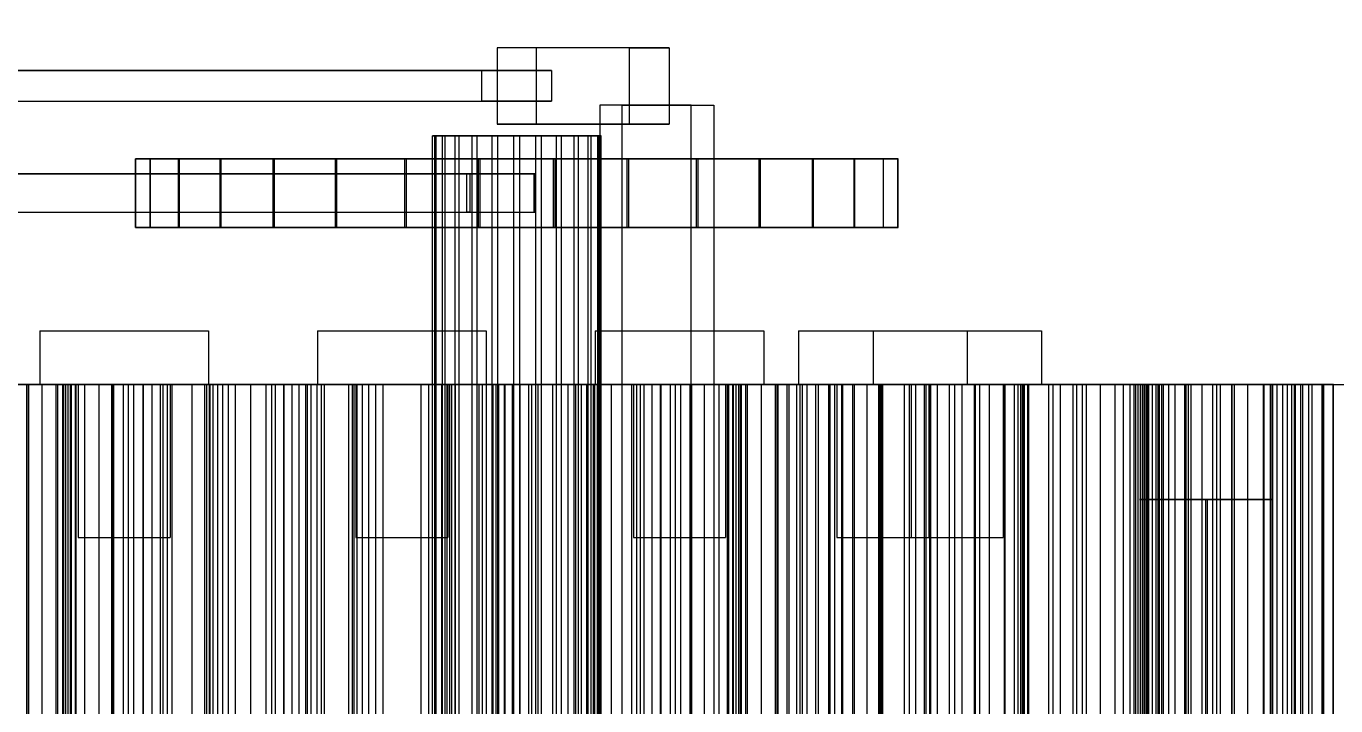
# Model space of a CAD drawing. Header units: millimetres. Extents: x -1970 to 59977, y -50268 to 6837.
# Drawn here: x 25230.1 to 25572, y -17333.9 to -17156.4 of the extents above; entities that cross this region are included whole.
import ezdxf

# ---------------------------------------------------------------- set-up
doc = ezdxf.new("R2010")
doc.units = ezdxf.units.MM
for name, color, linetype, lineweight in [('COTAS_P', 1, 'Continuous', 0), ('superior_briquetadora', 7, 'Continuous', 0), ('superior_C02', 7, 'Continuous', 0)]:
    doc.layers.add(name, color=color, linetype=linetype, lineweight=lineweight)
doc.dimstyles.new('R19_100', dxfattribs={"dimtxt": 250, "dimasz": 150, "dimexe": 150, "dimexo": 80, "dimgap": 100, "dimtad": 1, "dimtih": 1, "dimtoh": 1, "dimdsep": 46, "dimcen": 0.09, "dimadec": 0, "dimazin": 0, "dimtfac": 1, "dimtdec": 4, "dimtofl": 0, "dimtmove": 0, "dimatfit": 3, "dimfxl": 1, "dimtolj": 1, "dimtzin": 0, "dimarcsym": 0})

# ---------------------------------------------------------------- blocks, each defined once
blk = doc.blocks.new('*D25')
at = {"layer": 'COTAS_P', "color": 0, "lineweight": -2, "transparency": 16777216}
for p, q in [((25128.19, -17920), (25128.19, -16950)), ((27628.19, -17920), (27628.19, -16950)), ((25278.19, -17100), (27478.19, -17100))]:
    blk.add_line(p, q, dxfattribs=at)
at = {"layer": 'COTAS_P', "color": 0, "transparency": 16777216}
for points in [[(25278.19, -17075), (25278.19, -17125), (25128.19, -17100)], [(27478.19, -17075), (27478.19, -17125), (27628.19, -17100)]]:
    blk.add_solid(points, dxfattribs=at)
at = {"layer": 'Defpoints', "color": 0, "transparency": 16777216}
for p in [(27628.19, -17100), (25128.19, -18000), (27628.19, -18000)]:
    blk.add_point(p, dxfattribs=at)

msp = doc.modelspace()

# ---------------------------------------------------------------- linework, layer by layer
at = {"layer": 'superior_briquetadora'}
for p, q in [((25233.687, -17236), (25235.865, -17236)), ((25233.687, -17236), (25233.687, -17250)), ((25235.865, -17236), (25241.97, -17236)), ((25241.97, -17236), (25250.791, -17236)), ((25250.791, -17236), (25260.582, -17236)), ((25260.582, -17236), (25269.403, -17236)), ((25269.403, -17236), (25275.508, -17236)), ((25275.508, -17236), (25277.687, -17236)), ((25277.687, -17236), (25277.687, -17250)), ((25306.187, -17236), (25308.365, -17236)), ((25306.187, -17236), (25306.187, -17250)), ((25308.365, -17236), (25314.47, -17236)), ((25314.47, -17236), (25323.291, -17236)), ((25323.291, -17236), (25333.082, -17236)), ((25333.082, -17236), (25341.903, -17236)), ((25341.903, -17236), (25348.008, -17236)), ((25348.008, -17236), (25350.187, -17236)), ((25350.187, -17236), (25350.187, -17250)), ((25378.687, -17236), (25380.865, -17236)), ((25378.687, -17236), (25378.687, -17250)), ((25380.865, -17236), (25386.97, -17236)), ((25386.97, -17236), (25395.791, -17236)), ((25395.791, -17236), (25405.582, -17236)), ((25405.582, -17236), (25414.403, -17236)), ((25414.403, -17236), (25420.508, -17236)), ((25420.508, -17236), (25422.687, -17236)), ((25422.687, -17236), (25422.687, -17250)), ((25431.76, -17236), (25433.939, -17236)), ((25431.76, -17236), (25431.76, -17250)), ((25433.939, -17236), (25440.043, -17236)), ((25440.043, -17236), (25448.865, -17236)), ((25448.865, -17236), (25458.656, -17236)), ((25451.187, -17236), (25453.365, -17236)), ((25451.187, -17236), (25451.187, -17250)), ((25453.365, -17236), (25459.47, -17236)), ((25458.656, -17236), (25467.477, -17236)), ((25459.47, -17236), (25468.291, -17236)), ((25467.477, -17236), (25473.582, -17236)), ((25468.291, -17236), (25478.082, -17236)), ((25473.582, -17236), (25475.76, -17236)), ((25475.76, -17236), (25475.76, -17250)), ((25478.082, -17236), (25486.903, -17236)), ((25486.903, -17236), (25493.008, -17236)), ((25493.008, -17236), (25495.187, -17236)), ((25495.187, -17236), (25495.187, -17250)), ((25224.204, -17250), (25238.392, -17250)), ((25230.687, -17250), (25227.12, -17250)), ((25230.022, -17250), (25239.576, -17250)), ((25230.187, -17250), (25230.187, -17480)), ((25232.07, -17250), (25230.187, -17250)), ((25230.687, -17250), (25232.56, -17250)), ((25230.687, -17250), (25230.687, -17800)), ((25234.297, -17250), (25230.687, -17250)), ((25230.687, -17450), (25230.687, -17250)), ((25237.646, -17250), (25232.07, -17250)), ((25232.56, -17250), (25238.108, -17250)), ((25233.687, -17250), (25235.865, -17250)), ((25237.95, -17250), (25234.297, -17250)), ((25234.297, -17450), (25234.297, -17250)), ((25235.865, -17250), (25241.97, -17250)), ((25246.703, -17250), (25237.646, -17250)), ((25241.643, -17250), (25237.95, -17250)), ((25237.95, -17450), (25237.95, -17250)), ((25238.108, -17250), (25247.118, -17250)), ((25238.392, -17250), (25252.471, -17250)), ((25238.392, -17450), (25238.392, -17250)), ((25239.576, -17250), (25239.576, -17450)), ((25239.576, -17250), (25239.603, -17250)), ((25239.603, -17250), (25239.603, -17450)), ((25239.603, -17250), (25239.869, -17250)), ((25239.869, -17250), (25239.869, -17450)), ((25239.869, -17250), (25240.344, -17250)), ((25240.344, -17250), (25240.344, -17450)), ((25240.344, -17250), (25241.012, -17250)), ((25241.012, -17250), (25241.012, -17450)), ((25241.012, -17250), (25241.861, -17250)), ((25245.376, -17250), (25241.643, -17250)), ((25241.643, -17450), (25241.643, -17250)), ((25241.861, -17250), (25241.861, -17450)), ((25241.861, -17250), (25242.882, -17250)), ((25241.97, -17250), (25250.791, -17250)), ((25242.882, -17250), (25242.882, -17450)), ((25242.882, -17250), (25252.554, -17250)), ((25243.187, -17480), (25243.187, -17250)), ((25244.424, -17250), (25243.187, -17250)), ((25243.687, -17250), (25244.875, -17250)), ((25243.687, -17250), (25243.687, -17290)), ((25247.893, -17250), (25244.424, -17250)), ((25244.875, -17250), (25248.205, -17250)), ((25249.146, -17250), (25245.376, -17250)), ((25245.376, -17450), (25245.376, -17250)), ((25258.89, -17250), (25246.703, -17250)), ((25247.118, -17250), (25259.244, -17250)), ((25252.905, -17250), (25247.893, -17250)), ((25248.205, -17250), (25253.016, -17250)), ((25252.951, -17250), (25249.146, -17250)), ((25249.146, -17450), (25249.146, -17250)), ((25250.791, -17250), (25260.582, -17250)), ((25252.471, -17250), (25265.899, -17250)), ((25252.471, -17450), (25252.471, -17250)), ((25252.554, -17250), (25252.554, -17450)), ((25252.554, -17250), (25255.414, -17250)), ((25258.468, -17250), (25252.905, -17250)), ((25256.791, -17250), (25252.951, -17250)), ((25252.951, -17450), (25252.951, -17250)), ((25253.016, -17250), (25258.357, -17250)), ((25255.414, -17250), (25255.414, -17450)), ((25255.414, -17250), (25258.106, -17250)), ((25260.663, -17250), (25256.791, -17250)), ((25256.791, -17450), (25256.791, -17250)), ((25258.106, -17250), (25258.106, -17450)), ((25258.106, -17250), (25260.619, -17250)), ((25258.357, -17250), (25263.168, -17250)), ((25263.48, -17250), (25258.468, -17250)), ((25273.741, -17250), (25258.89, -17250)), ((25259.244, -17250), (25274.018, -17250)), ((25260.582, -17250), (25269.403, -17250)), ((25260.619, -17250), (25260.619, -17450)), ((25260.619, -17250), (25262.94, -17250)), ((25273.449, -17250), (25260.663, -17250)), ((25260.663, -17450), (25260.663, -17250)), ((25262.94, -17250), (25262.94, -17450)), ((25262.94, -17250), (25265.05, -17250)), ((25263.168, -17250), (25266.498, -17250)), ((25266.949, -17250), (25263.48, -17250)), ((25265.05, -17250), (25265.05, -17450)), ((25265.05, -17250), (25266.92, -17250)), ((25265.899, -17250), (25278.162, -17250)), ((25265.899, -17450), (25265.899, -17250)), ((25266.498, -17250), (25267.687, -17250)), ((25266.92, -17250), (25266.92, -17450)), ((25266.92, -17250), (25276.663, -17250)), ((25268.187, -17250), (25266.949, -17250)), ((25267.687, -17250), (25267.687, -17290)), ((25268.187, -17480), (25268.187, -17250)), ((25269.403, -17250), (25275.508, -17250)), ((25284.78, -17250), (25273.449, -17250)), ((25273.449, -17450), (25273.449, -17250)), ((25290.684, -17250), (25273.741, -17250)), ((25274.018, -17250), (25290.875, -17250)), ((25275.508, -17250), (25277.687, -17250)), ((25276.663, -17250), (25276.663, -17450)), ((25276.663, -17250), (25277.163, -17250)), ((25277.163, -17250), (25277.163, -17450)), ((25277.163, -17250), (25277.905, -17250)), ((25277.905, -17250), (25277.905, -17450)), ((25277.905, -17250), (25278.86, -17250)), ((25278.162, -17250), (25288.788, -17250)), ((25278.162, -17450), (25278.162, -17250)), ((25278.86, -17250), (25278.86, -17450)), ((25278.86, -17250), (25280.01, -17250)), ((25280.01, -17250), (25280.01, -17450)), ((25280.01, -17250), (25281.344, -17250)), ((25281.344, -17250), (25281.344, -17450)), ((25281.344, -17250), (25282.85, -17250)), ((25282.85, -17250), (25282.85, -17450)), ((25282.85, -17250), (25292.664, -17250)), ((25294.219, -17250), (25284.78, -17250)), ((25284.78, -17450), (25284.78, -17250)), ((25288.788, -17250), (25297.368, -17250)), ((25288.788, -17450), (25288.788, -17250)), ((25309.068, -17250), (25290.684, -17250)), ((25290.875, -17250), (25309.165, -17250)), ((25292.664, -17250), (25292.664, -17450)), ((25292.664, -17250), (25295.096, -17250)), ((25301.403, -17250), (25294.219, -17250)), ((25294.219, -17450), (25294.219, -17250)), ((25295.096, -17250), (25295.096, -17450)), ((25295.096, -17250), (25297.355, -17250)), ((25297.355, -17250), (25297.355, -17450)), ((25297.355, -17250), (25299.432, -17250)), ((25297.368, -17250), (25303.572, -17250)), ((25297.368, -17450), (25297.368, -17250)), ((25299.432, -17250), (25299.432, -17450)), ((25299.432, -17250), (25301.314, -17250)), ((25301.314, -17250), (25301.314, -17450)), ((25301.314, -17250), (25302.983, -17250)), ((25306.057, -17250), (25301.403, -17250)), ((25301.403, -17450), (25301.403, -17250)), ((25302.983, -17250), (25302.983, -17450)), ((25302.983, -17250), (25304.409, -17250)), ((25303.572, -17250), (25307.163, -17250)), ((25303.572, -17450), (25303.572, -17250)), ((25304.409, -17250), (25304.409, -17450)), ((25304.409, -17250), (25314.246, -17250)), ((25308.002, -17250), (25306.057, -17250)), ((25306.057, -17450), (25306.057, -17250)), ((25306.187, -17250), (25308.365, -17250)), ((25307.163, -17250), (25308.002, -17250)), ((25307.163, -17450), (25307.163, -17250)), ((25308.002, -17450), (25308.002, -17250)), ((25308.365, -17250), (25314.47, -17250)), ((25328.187, -17250), (25309.068, -17250)), ((25309.165, -17250), (25328.187, -17250)), ((25314.246, -17250), (25314.246, -17450)), ((25314.246, -17250), (25315.214, -17250)), ((25314.47, -17250), (25323.291, -17250)), ((25315.214, -17250), (25315.214, -17450)), ((25315.214, -17250), (25316.425, -17250)), ((25315.687, -17480), (25315.687, -17250)), ((25316.924, -17250), (25315.687, -17250)), ((25316.187, -17250), (25317.375, -17250)), ((25316.187, -17250), (25316.187, -17290)), ((25316.425, -17250), (25316.425, -17450)), ((25316.425, -17250), (25317.851, -17250)), ((25320.393, -17250), (25316.924, -17250)), ((25317.375, -17250), (25320.705, -17250)), ((25317.851, -17250), (25317.851, -17450)), ((25317.851, -17250), (25319.472, -17250)), ((25319.472, -17250), (25319.472, -17450)), ((25319.472, -17250), (25321.277, -17250)), ((25325.405, -17250), (25320.393, -17250)), ((25320.705, -17250), (25325.516, -17250)), ((25321.277, -17250), (25321.277, -17450)), ((25321.277, -17250), (25323.256, -17250)), ((25323.256, -17250), (25323.256, -17450)), ((25323.256, -17250), (25333.117, -17250)), ((25323.291, -17250), (25333.082, -17250)), ((25330.968, -17250), (25325.405, -17250)), ((25325.516, -17250), (25330.857, -17250)), ((25328.187, -17250), (25347.208, -17250)), ((25347.305, -17250), (25328.187, -17250)), ((25330.857, -17250), (25335.668, -17250)), ((25335.98, -17250), (25330.968, -17250)), ((25333.082, -17250), (25341.903, -17250)), ((25333.117, -17250), (25333.117, -17450)), ((25333.117, -17250), (25335.096, -17250)), ((25335.096, -17250), (25335.096, -17450)), ((25335.096, -17250), (25336.901, -17250)), ((25335.668, -17250), (25338.998, -17250)), ((25339.449, -17250), (25335.98, -17250)), ((25336.901, -17250), (25336.901, -17450)), ((25336.901, -17250), (25338.523, -17250)), ((25338.523, -17250), (25338.523, -17450)), ((25338.523, -17250), (25339.948, -17250)), ((25338.998, -17250), (25340.187, -17250)), ((25340.687, -17250), (25339.449, -17250)), ((25339.948, -17250), (25339.948, -17450)), ((25339.948, -17250), (25341.159, -17250)), ((25340.187, -17250), (25340.187, -17290)), ((25340.687, -17480), (25340.687, -17250)), ((25341.159, -17250), (25341.159, -17450)), ((25341.159, -17250), (25342.127, -17250)), ((25341.903, -17250), (25348.008, -17250)), ((25342.127, -17250), (25342.127, -17450)), ((25342.127, -17250), (25351.964, -17250)), ((25347.208, -17250), (25365.498, -17250)), ((25365.69, -17250), (25347.305, -17250)), ((25348.008, -17250), (25350.187, -17250)), ((25348.371, -17250), (25349.21, -17250)), ((25350.316, -17250), (25348.371, -17250)), ((25348.371, -17450), (25348.371, -17250)), ((25349.21, -17250), (25352.801, -17250)), ((25349.21, -17450), (25349.21, -17250)), ((25354.97, -17250), (25350.316, -17250)), ((25350.316, -17450), (25350.316, -17250)), ((25351.964, -17250), (25351.964, -17450)), ((25351.964, -17250), (25353.39, -17250)), ((25352.801, -17250), (25359.005, -17250)), ((25352.801, -17450), (25352.801, -17250)), ((25353.39, -17250), (25353.39, -17450)), ((25353.39, -17250), (25355.059, -17250)), ((25362.154, -17250), (25354.97, -17250)), ((25354.97, -17450), (25354.97, -17250)), ((25355.059, -17250), (25355.059, -17450)), ((25355.059, -17250), (25356.941, -17250)), ((25356.941, -17250), (25356.941, -17450)), ((25356.941, -17250), (25359.018, -17250)), ((25359.005, -17250), (25367.585, -17250)), ((25359.005, -17450), (25359.005, -17250)), ((25359.018, -17250), (25359.018, -17450)), ((25359.018, -17250), (25361.277, -17250)), ((25361.277, -17250), (25361.277, -17450)), ((25361.277, -17250), (25363.709, -17250)), ((25371.593, -17250), (25362.154, -17250)), ((25362.154, -17450), (25362.154, -17250)), ((25363.709, -17250), (25363.709, -17450)), ((25363.709, -17250), (25373.523, -17250)), ((25365.498, -17250), (25382.355, -17250)), ((25382.632, -17250), (25365.69, -17250)), ((25367.585, -17250), (25378.211, -17250)), ((25367.585, -17450), (25367.585, -17250)), ((25382.924, -17250), (25371.593, -17250)), ((25371.593, -17450), (25371.593, -17250)), ((25373.523, -17250), (25373.523, -17450)), ((25373.523, -17250), (25375.03, -17250)), ((25375.03, -17250), (25375.03, -17450)), ((25375.03, -17250), (25376.363, -17250)), ((25376.363, -17250), (25376.363, -17450)), ((25376.363, -17250), (25377.513, -17250)), ((25377.513, -17250), (25377.513, -17450)), ((25377.513, -17250), (25378.468, -17250)), ((25378.211, -17250), (25390.474, -17250)), ((25378.211, -17450), (25378.211, -17250)), ((25378.468, -17250), (25378.468, -17450)), ((25378.468, -17250), (25379.21, -17250)), ((25378.687, -17250), (25380.865, -17250)), ((25379.21, -17250), (25379.21, -17450)), ((25379.21, -17250), (25379.71, -17250)), ((25379.71, -17250), (25379.71, -17450)), ((25379.71, -17250), (25389.453, -17250)), ((25380.865, -17250), (25386.97, -17250)), ((25382.355, -17250), (25397.129, -17250)), ((25397.483, -17250), (25382.632, -17250)), ((25395.71, -17250), (25382.924, -17250)), ((25382.924, -17450), (25382.924, -17250)), ((25386.97, -17250), (25395.791, -17250)), ((25388.187, -17480), (25388.187, -17250)), ((25389.424, -17250), (25388.187, -17250)), ((25388.687, -17250), (25389.875, -17250)), ((25388.687, -17250), (25388.687, -17290)), ((25392.893, -17250), (25389.424, -17250)), ((25389.453, -17250), (25389.453, -17450)), ((25389.453, -17250), (25391.323, -17250)), ((25389.875, -17250), (25393.205, -17250)), ((25390.474, -17250), (25403.903, -17250)), ((25390.474, -17450), (25390.474, -17250)), ((25391.323, -17250), (25391.323, -17450)), ((25391.323, -17250), (25393.434, -17250)), ((25397.905, -17250), (25392.893, -17250)), ((25393.205, -17250), (25398.016, -17250)), ((25393.434, -17250), (25393.434, -17450)), ((25393.434, -17250), (25395.754, -17250)), ((25399.582, -17250), (25395.71, -17250)), ((25395.71, -17450), (25395.71, -17250)), ((25395.754, -17250), (25395.754, -17450)), ((25395.754, -17250), (25398.267, -17250)), ((25395.791, -17250), (25405.582, -17250)), ((25397.129, -17250), (25409.255, -17250)), ((25409.671, -17250), (25397.483, -17250)), ((25403.468, -17250), (25397.905, -17250)), ((25398.016, -17250), (25403.357, -17250)), ((25398.267, -17250), (25398.267, -17450)), ((25398.267, -17250), (25400.959, -17250)), ((25403.422, -17250), (25399.582, -17250)), ((25399.582, -17450), (25399.582, -17250)), ((25400.959, -17250), (25400.959, -17450)), ((25400.959, -17250), (25403.82, -17250)), ((25403.357, -17250), (25408.168, -17250)), ((25407.228, -17250), (25403.422, -17250)), ((25403.422, -17450), (25403.422, -17250)), ((25408.48, -17250), (25403.468, -17250)), ((25403.82, -17250), (25403.82, -17450)), ((25403.82, -17250), (25413.492, -17250)), ((25403.903, -17250), (25417.981, -17250)), ((25403.903, -17450), (25403.903, -17250)), ((25405.582, -17250), (25414.403, -17250)), ((25410.997, -17250), (25407.228, -17250)), ((25407.228, -17450), (25407.228, -17250)), ((25408.168, -17250), (25411.498, -17250)), ((25411.949, -17250), (25408.48, -17250)), ((25409.255, -17250), (25418.265, -17250)), ((25418.727, -17250), (25409.671, -17250)), ((25414.73, -17250), (25410.997, -17250)), ((25410.997, -17450), (25410.997, -17250)), ((25411.498, -17250), (25412.687, -17250)), ((25413.187, -17250), (25411.949, -17250)), ((25412.687, -17250), (25412.687, -17290)), ((25413.187, -17480), (25413.187, -17250)), ((25413.492, -17250), (25413.492, -17450)), ((25413.492, -17250), (25414.512, -17250)), ((25414.403, -17250), (25420.508, -17250)), ((25414.512, -17250), (25414.512, -17450)), ((25414.512, -17250), (25415.361, -17250)), ((25418.424, -17250), (25414.73, -17250)), ((25414.73, -17450), (25414.73, -17250)), ((25415.361, -17250), (25415.361, -17450)), ((25415.361, -17250), (25416.029, -17250)), ((25416.029, -17250), (25416.029, -17450)), ((25416.029, -17250), (25416.505, -17250)), ((25416.505, -17250), (25416.505, -17450)), ((25416.505, -17250), (25416.77, -17250)), ((25416.77, -17250), (25416.77, -17450)), ((25416.77, -17250), (25416.797, -17250)), ((25416.797, -17250), (25416.797, -17450)), ((25416.797, -17250), (25426.351, -17250)), ((25417.981, -17250), (25432.169, -17250)), ((25417.981, -17450), (25417.981, -17250)), ((25418.265, -17250), (25423.813, -17250)), ((25422.076, -17250), (25418.424, -17250)), ((25418.424, -17450), (25418.424, -17250)), ((25424.304, -17250), (25418.727, -17250)), ((25420.508, -17250), (25422.687, -17250)), ((25425.687, -17250), (25422.076, -17250)), ((25422.076, -17450), (25422.076, -17250)), ((25423.813, -17250), (25425.687, -17250)), ((25426.187, -17250), (25424.304, -17250)), ((25425.687, -17250), (25425.687, -17800)), ((25429.253, -17250), (25425.687, -17250)), ((25425.687, -17450), (25425.687, -17250)), ((25426.187, -17250), (25426.187, -17480)), ((25426.351, -17250), (25426.351, -17450)), ((25426.351, -17250), (25428.649, -17250)), ((25428.649, -17250), (25428.649, -17450)), ((25428.649, -17250), (25431.18, -17250)), ((25432.774, -17250), (25429.253, -17250)), ((25429.253, -17450), (25429.253, -17250)), ((25431.18, -17250), (25431.18, -17450)), ((25431.18, -17250), (25433.917, -17250)), ((25431.76, -17250), (25433.939, -17250)), ((25432.169, -17250), (25445.92, -17250)), ((25432.169, -17450), (25432.169, -17250)), ((25436.247, -17250), (25432.774, -17250)), ((25432.774, -17450), (25432.774, -17250)), ((25433.917, -17250), (25433.917, -17450)), ((25433.917, -17250), (25436.841, -17250)), ((25433.939, -17250), (25440.043, -17250)), ((25439.672, -17250), (25436.247, -17250)), ((25436.247, -17450), (25436.247, -17250)), ((25436.841, -17250), (25436.841, -17450)), ((25436.841, -17250), (25439.939, -17250)), ((25443.046, -17250), (25439.672, -17250)), ((25439.672, -17450), (25439.672, -17250)), ((25439.939, -17250), (25439.939, -17450)), ((25439.939, -17250), (25443.202, -17250)), ((25440.043, -17250), (25448.865, -17250)), ((25441.26, -17480), (25441.26, -17250)), ((25442.498, -17250), (25441.26, -17250)), ((25441.76, -17250), (25442.949, -17250)), ((25441.76, -17250), (25441.76, -17290)), ((25445.967, -17250), (25442.498, -17250)), ((25442.949, -17250), (25446.278, -17250)), ((25446.368, -17250), (25443.046, -17250)), ((25443.046, -17450), (25443.046, -17250)), ((25443.202, -17250), (25443.202, -17450)), ((25443.202, -17250), (25452.639, -17250)), ((25445.92, -17250), (25452.671, -17250)), ((25445.92, -17450), (25445.92, -17250)), ((25450.979, -17250), (25445.967, -17250)), ((25446.278, -17250), (25451.09, -17250)), ((25449.638, -17250), (25446.368, -17250)), ((25446.368, -17450), (25446.368, -17250)), ((25448.865, -17250), (25458.656, -17250)), ((25452.852, -17250), (25449.638, -17250)), ((25449.638, -17450), (25449.638, -17250)), ((25456.542, -17250), (25450.979, -17250)), ((25451.09, -17250), (25456.431, -17250)), ((25451.187, -17250), (25453.365, -17250)), ((25452.639, -17250), (25452.639, -17450)), ((25452.639, -17250), (25453.163, -17250)), ((25452.671, -17250), (25459.366, -17250)), ((25452.671, -17450), (25452.671, -17250)), ((25464.618, -17250), (25452.852, -17250)), ((25452.852, -17450), (25452.852, -17250)), ((25453.031, -17250), (25453.031, -17450)), ((25453.477, -17250), (25453.031, -17250)), ((25453.031, -17250), (25462.305, -17250)), ((25453.163, -17250), (25453.163, -17450)), ((25453.163, -17250), (25453.519, -17250)), ((25453.365, -17250), (25459.47, -17250)), ((25453.477, -17250), (25453.477, -17450)), ((25453.69, -17250), (25453.477, -17250)), ((25453.519, -17250), (25453.519, -17450)), ((25453.519, -17250), (25453.699, -17250)), ((25453.69, -17250), (25453.69, -17450)), ((25453.699, -17250), (25453.699, -17450)), ((25456.431, -17250), (25461.242, -17250)), ((25461.554, -17250), (25456.542, -17250)), ((25458.656, -17250), (25467.477, -17250)), ((25459.366, -17250), (25466.002, -17250)), ((25459.366, -17450), (25459.366, -17250)), ((25459.47, -17250), (25468.291, -17250)), ((25460.687, -17480), (25460.687, -17250)), ((25461.924, -17250), (25460.687, -17250)), ((25461.187, -17250), (25462.375, -17250)), ((25461.187, -17250), (25461.187, -17290)), ((25461.242, -17250), (25464.572, -17250)), ((25465.022, -17250), (25461.554, -17250)), ((25465.393, -17250), (25461.924, -17250)), ((25462.305, -17250), (25462.305, -17450)), ((25462.305, -17250), (25465.007, -17250)), ((25462.375, -17250), (25465.705, -17250)), ((25464.572, -17250), (25465.76, -17250)), ((25477.714, -17250), (25464.618, -17250)), ((25464.618, -17450), (25464.618, -17250)), ((25465.007, -17250), (25465.007, -17450)), ((25465.007, -17250), (25467.935, -17250)), ((25466.26, -17250), (25465.022, -17250)), ((25470.405, -17250), (25465.393, -17250)), ((25465.705, -17250), (25470.516, -17250)), ((25465.76, -17250), (25465.76, -17290)), ((25466.002, -17250), (25472.575, -17250)), ((25466.002, -17450), (25466.002, -17250)), ((25466.26, -17480), (25466.26, -17250)), ((25467.477, -17250), (25473.582, -17250)), ((25467.935, -17250), (25467.935, -17450)), ((25467.935, -17250), (25471.061, -17250)), ((25468.291, -17250), (25478.082, -17250)), ((25475.968, -17250), (25470.405, -17250)), ((25470.516, -17250), (25475.857, -17250)), ((25471.061, -17250), (25471.061, -17450)), ((25471.061, -17250), (25474.369, -17250)), ((25472.575, -17250), (25479.083, -17250)), ((25472.575, -17450), (25472.575, -17250)), ((25473.582, -17250), (25475.76, -17250)), ((25474.369, -17250), (25474.369, -17450)), ((25474.369, -17250), (25477.844, -17250)), ((25475.857, -17250), (25480.668, -17250)), ((25480.98, -17250), (25475.968, -17250)), ((25491.636, -17250), (25477.714, -17250)), ((25477.714, -17450), (25477.714, -17250)), ((25477.844, -17250), (25477.844, -17450)), ((25477.844, -17250), (25481.477, -17250)), ((25478.082, -17250), (25486.903, -17250)), ((25479.083, -17250), (25485.523, -17250)), ((25479.083, -17450), (25479.083, -17250)), ((25480.668, -17250), (25483.998, -17250)), ((25484.449, -17250), (25480.98, -17250)), ((25481.477, -17250), (25481.477, -17450)), ((25481.477, -17250), (25490.588, -17250)), ((25483.998, -17250), (25485.187, -17250)), ((25485.687, -17250), (25484.449, -17250)), ((25485.187, -17250), (25485.187, -17290)), ((25485.523, -17250), (25491.892, -17250)), ((25485.523, -17450), (25485.523, -17250)), ((25485.687, -17480), (25485.687, -17250)), ((25486.903, -17250), (25493.008, -17250)), ((25488.063, -17250), (25488.063, -17450)), ((25488.977, -17250), (25488.063, -17250)), ((25488.063, -17250), (25496.966, -17250)), ((25488.977, -17250), (25488.977, -17450)), ((25489.667, -17250), (25488.977, -17250)), ((25489.667, -17250), (25489.667, -17450)), ((25490.16, -17250), (25489.667, -17250)), ((25490.16, -17250), (25490.16, -17450)), ((25490.471, -17250), (25490.16, -17250)), ((25490.471, -17250), (25490.471, -17450)), ((25490.611, -17250), (25490.471, -17250)), ((25490.588, -17250), (25490.588, -17450)), ((25490.588, -17250), (25490.611, -17250)), ((25490.611, -17250), (25490.611, -17450)), ((25505.848, -17250), (25491.636, -17250)), ((25491.636, -17450), (25491.636, -17250)), ((25491.892, -17250), (25498.187, -17250)), ((25491.892, -17450), (25491.892, -17250)), ((25493.008, -17250), (25495.187, -17250)), ((25496.966, -17250), (25496.966, -17450)), ((25496.966, -17250), (25500.047, -17250)), ((25498.187, -17250), (25504.405, -17250)), ((25498.187, -17450), (25498.187, -17250)), ((25500.047, -17250), (25500.047, -17450)), ((25500.047, -17250), (25503.343, -17250)), ((25503.343, -17250), (25503.343, -17450)), ((25503.343, -17250), (25506.83, -17250)), ((25504.405, -17250), (25510.543, -17250)), ((25504.405, -17450), (25504.405, -17250)), ((25519.805, -17250), (25505.848, -17250)), ((25505.848, -17450), (25505.848, -17250)), ((25506.83, -17250), (25506.83, -17450)), ((25506.83, -17250), (25510.489, -17250)), ((25510.489, -17250), (25510.489, -17450)), ((25510.489, -17250), (25514.307, -17250)), ((25510.543, -17250), (25516.6, -17250)), ((25510.543, -17450), (25510.543, -17250)), ((25514.307, -17250), (25514.307, -17450)), ((25514.307, -17250), (25518.275, -17250)), ((25516.6, -17250), (25522.571, -17250)), ((25516.6, -17450), (25516.6, -17250)), ((25518.275, -17250), (25518.275, -17450)), ((25518.275, -17250), (25526.972, -17250)), ((25519.356, -17250), (25521.121, -17250)), ((25520.376, -17250), (25519.356, -17250)), ((25519.356, -17450), (25519.356, -17250)), ((25532.97, -17250), (25519.805, -17250)), ((25519.805, -17450), (25519.805, -17250)), ((25521.033, -17250), (25520.376, -17250)), ((25520.376, -17450), (25520.376, -17250)), ((25521.604, -17250), (25521.033, -17250)), ((25521.033, -17450), (25521.033, -17250)), ((25521.121, -17250), (25525.603, -17250)), ((25521.121, -17450), (25521.121, -17250)), ((25521.555, -17250), (25521.555, -17450)), ((25522.928, -17250), (25521.555, -17250)), ((25521.555, -17250), (25530.003, -17250)), ((25522.087, -17250), (25521.604, -17250)), ((25521.604, -17450), (25521.604, -17250)), ((25522.483, -17250), (25522.087, -17250)), ((25522.087, -17450), (25522.087, -17250)), ((25522.79, -17250), (25522.483, -17250)), ((25522.483, -17450), (25522.483, -17250)), ((25522.571, -17250), (25528.454, -17250)), ((25522.571, -17450), (25522.571, -17250)), ((25523.01, -17250), (25522.79, -17250)), ((25522.79, -17450), (25522.79, -17250)), ((25522.928, -17250), (25522.928, -17450)), ((25524.089, -17250), (25522.928, -17250)), ((25523.143, -17250), (25523.01, -17250)), ((25523.01, -17450), (25523.01, -17250)), ((25523.187, -17250), (25523.143, -17250)), ((25523.143, -17450), (25523.143, -17250)), ((25523.187, -17450), (25523.187, -17250)), ((25524.089, -17250), (25524.089, -17450)), ((25525.061, -17250), (25524.089, -17250)), ((25525.061, -17250), (25525.061, -17450)), ((25525.859, -17250), (25525.061, -17250)), ((25525.603, -17250), (25532.631, -17250)), ((25525.603, -17450), (25525.603, -17250)), ((25525.859, -17250), (25525.859, -17450)), ((25526.494, -17250), (25525.859, -17250)), ((25526.494, -17250), (25526.494, -17450)), ((25526.972, -17250), (25526.494, -17250)), ((25526.972, -17250), (25526.972, -17450)), ((25528.454, -17250), (25534.247, -17250)), ((25528.454, -17450), (25528.454, -17250)), ((25530.003, -17250), (25530.003, -17450)), ((25530.003, -17250), (25533.432, -17250)), ((25532.631, -17250), (25541.934, -17250)), ((25532.631, -17450), (25532.631, -17250)), ((25544.837, -17250), (25532.97, -17250)), ((25532.97, -17450), (25532.97, -17250)), ((25533.432, -17250), (25533.432, -17450)), ((25533.432, -17250), (25537.065, -17250)), ((25534.247, -17250), (25539.947, -17250)), ((25534.247, -17450), (25534.247, -17250)), ((25537.065, -17250), (25537.065, -17450)), ((25537.065, -17250), (25540.878, -17250)), ((25539.947, -17250), (25545.551, -17250)), ((25539.947, -17450), (25539.947, -17250)), ((25540.878, -17250), (25540.878, -17450)), ((25540.878, -17250), (25544.853, -17250)), ((25541.934, -17250), (25553.154, -17250)), ((25541.934, -17450), (25541.934, -17250)), ((25554.951, -17250), (25544.837, -17250)), ((25544.837, -17450), (25544.837, -17250)), ((25544.853, -17250), (25544.853, -17450)), ((25544.853, -17250), (25548.978, -17250)), ((25545.551, -17250), (25555.537, -17250)), ((25545.551, -17450), (25545.551, -17250)), ((25548.978, -17250), (25548.978, -17450)), ((25548.978, -17250), (25553.243, -17250)), ((25553.154, -17250), (25565.86, -17250)), ((25553.154, -17450), (25553.154, -17250)), ((25553.184, -17250), (25553.184, -17450)), ((25555.004, -17250), (25553.184, -17250)), ((25553.184, -17250), (25561.095, -17250)), ((25553.243, -17250), (25553.243, -17450)), ((25553.243, -17250), (25561.443, -17250)), ((25562.922, -17250), (25554.951, -17250)), ((25554.951, -17450), (25554.951, -17250)), ((25555.004, -17250), (25555.004, -17450)), ((25556.624, -17250), (25555.004, -17250)), ((25555.537, -17250), (25563.358, -17250)), ((25555.537, -17450), (25555.537, -17250)), ((25556.624, -17250), (25556.624, -17450)), ((25558.066, -17250), (25556.624, -17250)), ((25558.066, -17250), (25558.066, -17450)), ((25559.344, -17250), (25558.066, -17250)), ((25559.344, -17250), (25559.344, -17450)), ((25560.467, -17250), (25559.344, -17250)), ((25560.467, -17250), (25560.467, -17450)), ((25561.443, -17250), (25560.467, -17250)), ((25561.095, -17250), (25561.095, -17450)), ((25561.095, -17250), (25564.84, -17250)), ((25561.443, -17250), (25561.443, -17450)), ((25568.444, -17250), (25562.922, -17250)), ((25562.922, -17450), (25562.922, -17250)), ((25563.358, -17250), (25568.713, -17250)), ((25563.358, -17450), (25563.358, -17250)), ((25564.84, -17250), (25564.84, -17450)), ((25564.84, -17250), (25568.776, -17250)), ((25565.86, -17250), (25579.565, -17250)), ((25565.86, -17450), (25565.86, -17250)), ((25571.306, -17250), (25568.444, -17250)), ((25568.444, -17450), (25568.444, -17250)), ((25568.713, -17250), (25571.396, -17250)), ((25568.713, -17450), (25568.713, -17250)), ((25568.776, -17250), (25568.776, -17450)), ((25568.776, -17250), (25572.878, -17250)), ((25571.396, -17250), (25571.306, -17250)), ((25571.306, -17450), (25571.306, -17250)), ((25571.396, -17450), (25571.396, -17250)), ((25524.129, -17280), (25520.784, -17280)), ((25520.784, -17280), (25520.885, -17280)), ((25520.885, -17280), (25524.413, -17280)), ((25530.259, -17280), (25524.129, -17280)), ((25524.413, -17280), (25530.67, -17280)), ((25537.959, -17280), (25530.259, -17280)), ((25530.67, -17280), (25538.415, -17280)), ((25545.704, -17280), (25537.959, -17280)), ((25537.959, -17280), (25537.959, -17520)), ((25538.415, -17280), (25546.115, -17280)), ((25538.415, -17280), (25538.415, -17520)), ((25551.96, -17280), (25545.704, -17280)), ((25546.115, -17280), (25552.244, -17280)), ((25555.488, -17280), (25551.96, -17280)), ((25552.244, -17280), (25555.59, -17280)), ((25555.59, -17280), (25555.488, -17280)), ((25243.687, -17290), (25244.875, -17290)), ((25244.875, -17290), (25248.205, -17290)), ((25248.205, -17290), (25253.016, -17290)), ((25253.016, -17290), (25258.357, -17290)), ((25258.357, -17290), (25263.168, -17290)), ((25263.168, -17290), (25266.498, -17290)), ((25266.498, -17290), (25267.687, -17290)), ((25316.187, -17290), (25317.375, -17290)), ((25317.375, -17290), (25320.705, -17290)), ((25320.705, -17290), (25325.516, -17290)), ((25325.516, -17290), (25330.857, -17290)), ((25330.857, -17290), (25335.668, -17290)), ((25335.668, -17290), (25338.998, -17290)), ((25338.998, -17290), (25340.187, -17290)), ((25388.687, -17290), (25389.875, -17290)), ((25389.875, -17290), (25393.205, -17290)), ((25393.205, -17290), (25398.016, -17290)), ((25398.016, -17290), (25403.357, -17290)), ((25403.357, -17290), (25408.168, -17290)), ((25408.168, -17290), (25411.498, -17290)), ((25411.498, -17290), (25412.687, -17290)), ((25441.76, -17290), (25442.949, -17290)), ((25442.949, -17290), (25446.278, -17290)), ((25446.278, -17290), (25451.09, -17290)), ((25451.09, -17290), (25456.431, -17290)), ((25456.431, -17290), (25461.242, -17290)), ((25461.187, -17290), (25462.375, -17290)), ((25461.242, -17290), (25464.572, -17290)), ((25462.375, -17290), (25465.705, -17290)), ((25464.572, -17290), (25465.76, -17290)), ((25465.705, -17290), (25470.516, -17290)), ((25470.516, -17290), (25475.857, -17290)), ((25475.857, -17290), (25480.668, -17290)), ((25480.668, -17290), (25483.998, -17290)), ((25483.998, -17290), (25485.187, -17290))]:
    msp.add_line(p, q, dxfattribs=at)
at = {"layer": 'superior_C02'}
for p, q in [((25363.34, -17162), (25353.033, -17162)), ((25353.033, -17162), (25353.033, -17182)), ((25387.622, -17162), (25353.033, -17162)), ((25363.34, -17182), (25363.34, -17162)), ((25397.929, -17162), (25363.34, -17162)), ((25387.622, -17182), (25387.622, -17162)), ((25387.622, -17162), (25397.929, -17162)), ((25397.929, -17162), (25397.929, -17182)), ((24350.102, -17168), (25349.096, -17168)), ((25367.278, -17168), (24368.284, -17168)), ((25349.096, -17176), (25349.096, -17168)), ((25349.096, -17168), (25367.278, -17168)), ((25367.278, -17168), (25367.278, -17176)), ((24350.102, -17176), (25349.096, -17176)), ((24368.284, -17176), (25367.278, -17176)), ((25367.278, -17176), (25349.096, -17176)), ((25403.747, -17177), (25379.838, -17177)), ((25379.838, -17177), (25379.838, -17580)), ((25385.684, -17177), (25379.838, -17177)), ((25385.684, -17580), (25385.684, -17177)), ((25385.684, -17177), (25409.592, -17177)), ((25403.747, -17580), (25403.747, -17177)), ((25403.747, -17177), (25409.592, -17177)), ((25409.592, -17177), (25409.592, -17580)), ((25353.033, -17182), (25363.34, -17182)), ((25387.622, -17182), (25353.033, -17182)), ((25363.34, -17182), (25397.929, -17182)), ((25397.929, -17182), (25387.622, -17182)), ((25336.751, -17185), (25336.2, -17185)), ((25336.2, -17185), (25337.147, -17185)), ((25336.2, -17459.5), (25336.2, -17185)), ((25338.763, -17185), (25336.751, -17185)), ((25336.751, -17459.5), (25336.751, -17185)), ((25337.147, -17185), (25339.528, -17185)), ((25337.147, -17459.5), (25337.147, -17185)), ((25342.098, -17185), (25338.763, -17185)), ((25338.763, -17459.5), (25338.763, -17185)), ((25339.528, -17185), (25343.181, -17185)), ((25339.528, -17459.5), (25339.528, -17185)), ((25346.53, -17185), (25342.098, -17185)), ((25342.098, -17459.5), (25342.098, -17185)), ((25343.181, -17185), (25347.856, -17185)), ((25343.181, -17459.5), (25343.181, -17185)), ((25351.757, -17185), (25346.53, -17185)), ((25346.53, -17459.5), (25346.53, -17185)), ((25347.856, -17185), (25353.235, -17185)), ((25347.856, -17459.5), (25347.856, -17185)), ((25357.421, -17185), (25351.757, -17185)), ((25351.757, -17459.5), (25351.757, -17185)), ((25353.235, -17185), (25358.952, -17185)), ((25353.235, -17459.5), (25353.235, -17185)), ((25363.138, -17185), (25357.421, -17185)), ((25357.421, -17459.5), (25357.421, -17185)), ((25358.952, -17185), (25364.616, -17185)), ((25358.952, -17459.5), (25358.952, -17185)), ((25368.517, -17185), (25363.138, -17185)), ((25363.138, -17459.5), (25363.138, -17185)), ((25364.616, -17185), (25369.843, -17185)), ((25364.616, -17459.5), (25364.616, -17185)), ((25373.192, -17185), (25368.517, -17185)), ((25368.517, -17459.5), (25368.517, -17185)), ((25369.843, -17185), (25374.275, -17185)), ((25369.843, -17459.5), (25369.843, -17185)), ((25376.845, -17185), (25373.192, -17185)), ((25373.192, -17459.5), (25373.192, -17185)), ((25374.275, -17185), (25377.61, -17185)), ((25374.275, -17459.5), (25374.275, -17185)), ((25379.226, -17185), (25376.845, -17185)), ((25376.845, -17459.5), (25376.845, -17185)), ((25377.61, -17185), (25379.622, -17185)), ((25377.61, -17459.5), (25377.61, -17185)), ((25380.173, -17185), (25379.226, -17185)), ((25379.226, -17185), (25379.226, -17459.5)), ((25379.622, -17185), (25380.173, -17185)), ((25379.622, -17459.5), (25379.622, -17185)), ((25380.173, -17459.5), (25380.173, -17185)), ((25262.433, -17191), (25258.648, -17191)), ((25258.648, -17191), (25258.689, -17191)), ((25258.648, -17209), (25258.648, -17191)), ((25258.689, -17191), (25262.553, -17191)), ((25258.689, -17209), (25258.689, -17191)), ((25269.897, -17191), (25262.433, -17191)), ((25262.433, -17209), (25262.433, -17191)), ((25262.553, -17191), (25270.092, -17191)), ((25262.553, -17209), (25262.553, -17191)), ((25280.754, -17191), (25269.897, -17191)), ((25269.897, -17209), (25269.897, -17191)), ((25270.092, -17191), (25281.017, -17191)), ((25270.092, -17209), (25270.092, -17191)), ((25294.587, -17191), (25280.754, -17191)), ((25280.754, -17209), (25280.754, -17191)), ((25281.017, -17191), (25294.907, -17191)), ((25281.017, -17209), (25281.017, -17191)), ((25310.864, -17191), (25294.587, -17191)), ((25294.587, -17209), (25294.587, -17191)), ((25294.907, -17191), (25311.23, -17191)), ((25294.907, -17209), (25294.907, -17191)), ((25328.96, -17191), (25310.864, -17191)), ((25310.864, -17209), (25310.864, -17191)), ((25311.23, -17191), (25329.356, -17191)), ((25311.23, -17209), (25311.23, -17191)), ((25348.179, -17191), (25328.96, -17191)), ((25328.96, -17209), (25328.96, -17191)), ((25329.356, -17191), (25348.591, -17191)), ((25329.356, -17209), (25329.356, -17191)), ((25367.782, -17191), (25348.179, -17191)), ((25348.179, -17209), (25348.179, -17191)), ((25348.591, -17191), (25368.194, -17191)), ((25348.591, -17209), (25348.591, -17191)), ((25387.017, -17191), (25367.782, -17191)), ((25367.782, -17209), (25367.782, -17191)), ((25368.194, -17191), (25387.413, -17191)), ((25368.194, -17209), (25368.194, -17191)), ((25405.144, -17191), (25387.017, -17191)), ((25387.017, -17209), (25387.017, -17191)), ((25387.413, -17191), (25405.509, -17191)), ((25387.413, -17209), (25387.413, -17191)), ((25421.466, -17191), (25405.144, -17191)), ((25405.144, -17209), (25405.144, -17191)), ((25405.509, -17191), (25421.786, -17191)), ((25405.509, -17209), (25405.509, -17191)), ((25435.356, -17191), (25421.466, -17191)), ((25421.466, -17209), (25421.466, -17191)), ((25421.786, -17191), (25435.619, -17191)), ((25421.786, -17209), (25421.786, -17191)), ((25446.281, -17191), (25435.356, -17191)), ((25435.356, -17209), (25435.356, -17191)), ((25435.619, -17191), (25446.476, -17191)), ((25435.619, -17209), (25435.619, -17191)), ((25453.82, -17191), (25446.281, -17191)), ((25446.281, -17209), (25446.281, -17191)), ((25446.476, -17191), (25453.941, -17191)), ((25446.476, -17209), (25446.476, -17191)), ((25457.685, -17191), (25453.82, -17191)), ((25453.82, -17191), (25453.82, -17209)), ((25453.941, -17191), (25457.725, -17191)), ((25453.941, -17209), (25453.941, -17191)), ((25457.725, -17191), (25457.685, -17191)), ((25457.685, -17209), (25457.685, -17191)), ((25457.725, -17209), (25457.725, -17191)), ((24351.24, -17195), (25345.183, -17195)), ((25345.94, -17195), (24351.997, -17195)), ((24361.859, -17195), (25362.723, -17195)), ((25363.004, -17195), (24362.14, -17195)), ((25345.183, -17205), (25345.183, -17195)), ((25345.183, -17195), (25345.94, -17195)), ((25345.94, -17195), (25345.94, -17205)), ((25362.723, -17205), (25362.723, -17195)), ((25362.723, -17195), (25363.004, -17195)), ((25363.004, -17195), (25363.004, -17205)), ((24351.24, -17205), (25345.183, -17205)), ((24351.997, -17205), (25345.94, -17205)), ((24361.859, -17205), (25362.723, -17205)), ((24362.14, -17205), (25363.004, -17205)), ((25345.94, -17205), (25345.183, -17205)), ((25363.004, -17205), (25362.723, -17205)), ((25258.689, -17209), (25258.648, -17209)), ((25258.648, -17209), (25262.433, -17209)), ((25262.553, -17209), (25258.689, -17209)), ((25262.433, -17209), (25269.897, -17209)), ((25270.092, -17209), (25262.553, -17209)), ((25269.897, -17209), (25280.754, -17209)), ((25281.017, -17209), (25270.092, -17209)), ((25280.754, -17209), (25294.587, -17209)), ((25294.907, -17209), (25281.017, -17209)), ((25294.587, -17209), (25310.864, -17209)), ((25311.23, -17209), (25294.907, -17209)), ((25310.864, -17209), (25328.96, -17209)), ((25329.356, -17209), (25311.23, -17209)), ((25328.96, -17209), (25348.179, -17209)), ((25348.591, -17209), (25329.356, -17209)), ((25348.179, -17209), (25367.782, -17209)), ((25368.194, -17209), (25348.591, -17209)), ((25367.782, -17209), (25387.017, -17209)), ((25387.413, -17209), (25368.194, -17209)), ((25387.017, -17209), (25405.144, -17209)), ((25405.509, -17209), (25387.413, -17209)), ((25405.144, -17209), (25421.466, -17209)), ((25421.786, -17209), (25405.509, -17209)), ((25421.466, -17209), (25435.356, -17209)), ((25435.619, -17209), (25421.786, -17209)), ((25435.356, -17209), (25446.281, -17209)), ((25446.476, -17209), (25435.619, -17209)), ((25446.281, -17209), (25453.82, -17209)), ((25453.941, -17209), (25446.476, -17209)), ((25453.82, -17209), (25457.685, -17209)), ((25457.725, -17209), (25453.941, -17209)), ((25457.685, -17209), (25457.725, -17209))]:
    msp.add_line(p, q, dxfattribs=at)

# ---------------------------------------------------------------- dimensions: what is measured, and where the dimension line sits
at = {"layer": 'COTAS_P'}
dim = msp.add_aligned_dim(p1=(25128.187, -18000), p2=(27628.187, -18000), distance=900, text='<> P', dimstyle='R19_100', dxfattribs=at)
dim.commit()
dim.dimension.update_dxf_attribs({"geometry": '*D25', "text_midpoint": (26378.187, -17100)})

doc.saveas('drawing.dxf')
